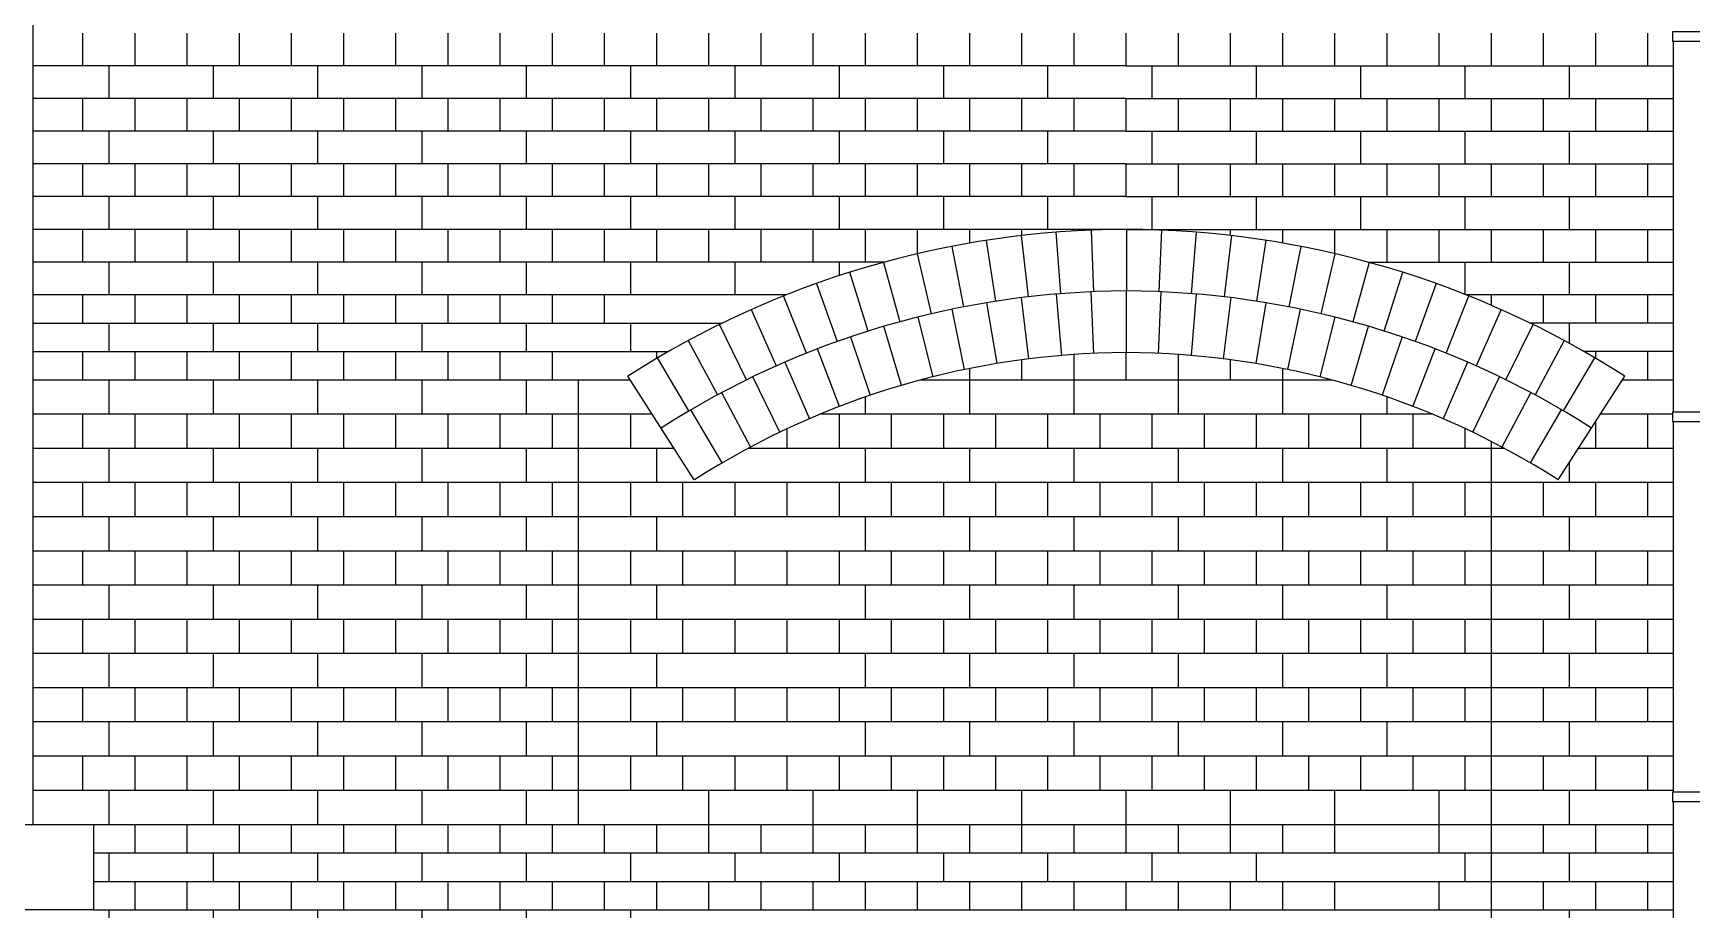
# Model space of a CAD drawing. Extents: x 138805 to 172445, y -129942 to -106182.
# Drawn here: x 159675 to 163173, y -120759 to -118910 of the extents above; entities that cross this region are included whole.
import ezdxf

# ---------------------------------------------------------------- set-up
doc = ezdxf.new("R2010")
doc.units = 0
doc.header["$LTSCALE"] = 50
doc.header["$MEASUREMENT"] = 0
for name, color, linetype in [('ele-3', 6, 'CONTINUOUS'), ('h', 5, 'CONTINUOUS'), ('WID', 4, 'CONTINUOUS')]:
    doc.layers.add(name, color=color, linetype=linetype)

msp = doc.modelspace()

# ---------------------------------------------------------------- linework, layer by layer
at = {"layer": 'ele-3'}
for p, q in [((163133.4, -118926.8), (163133.4, -119708.7)), ((161263.9, -119461.3), (159675.3, -119461.3)), ((163133.4, -119461.3), (162696.7, -119461.3)), ((159675.3, -119521.3), (161128, -119521.3)), ((163133.4, -119521.3), (162832.6, -119521.3)), ((159675.3, -119581.3), (161014.6, -119581.3)), ((163133.4, -119581.3), (162946, -119581.3)), ((160934.3, -119641.3), (159675.3, -119641.3)), ((160934.3, -119641.3), (159675.3, -119641.3)), ((162414.7, -119641.3), (161545.9, -119641.3)), ((163133.4, -119641.3), (163026.3, -119641.3)), ((160980.6, -119713.5), (160825.3, -119713.5)), ((162626.5, -119713.5), (161334.1, -119713.5)), ((163133.4, -119713.5), (162980.1, -119713.5)), ((163133.4, -119728.7), (163133.4, -120510.6)), ((161026.9, -119785.6), (160825.3, -119785.6)), ((162750.3, -119785.6), (161182.4, -119785.6)), ((162750.3, -122133.7), (162750.3, -119770.9)), ((162750.3, -119857.7), (160825.3, -119857.7)), ((162750.3, -119929.8), (160825.3, -119929.8)), ((162750.3, -120001.9), (160825.3, -120001.9)), ((162750.3, -120074), (160825.3, -120074)), ((162750.3, -120146.1), (160825.3, -120146.1)), ((162750.3, -120218.2), (160825.3, -120218.2)), ((162750.3, -120290.3), (160825.3, -120290.3)), ((162750.3, -120362.4), (160825.3, -120362.4)), ((162750.3, -120434.6), (160825.3, -120434.6)), ((162750.3, -120506.7), (160825.3, -120506.7)), ((163133.4, -120530.6), (163133.4, -121312.5)), ((159802.8, -120578.8), (163133.4, -120578.8)), ((159802.8, -120638.8), (163133.4, -120638.8)), ((159802.8, -120698.8), (163133.4, -120698.8)), ((159802.8, -120758.8), (163133.4, -120758.8))]:
    msp.add_line(p, q, dxfattribs=at)
for points in [[(159780.3, -119521.3), (159780.3, -119461.3)], [(159890.3, -119521.3), (159890.3, -119461.3)], [(160000.3, -119521.3), (160000.3, -119461.3)], [(160110.3, -119521.3), (160110.3, -119461.3)], [(160220.3, -119521.3), (160220.3, -119461.3)], [(160330.3, -119521.3), (160330.3, -119461.3)], [(160440.3, -119521.3), (160440.3, -119461.3)], [(160550.3, -119521.3), (160550.3, -119461.3)], [(160660.3, -119521.3), (160660.3, -119461.3)], [(160770.3, -119521.3), (160770.3, -119461.3)], [(160880.3, -119521.3), (160880.3, -119461.3)], [(162750.3, -119483.5), (162750.3, -119461.3)], [(162860.3, -119521.3), (162860.3, -119461.3)], [(162970.3, -119521.3), (162970.3, -119461.3)], [(163080.3, -119521.3), (163080.3, -119461.3)], [(159835.3, -119581.3), (159835.3, -119521.3)], [(160055.3, -119581.3), (160055.3, -119521.3)], [(160275.3, -119581.3), (160275.3, -119521.3)], [(160495.3, -119581.3), (160495.3, -119521.3)], [(160715.3, -119581.3), (160715.3, -119521.3)], [(160935.3, -119581.3), (160935.3, -119521.3)], [(162915.3, -119564.2), (162915.3, -119521.3)], [(159780.3, -119641.3), (159780.3, -119581.3)], [(159890.3, -119641.3), (159890.3, -119581.3)], [(160000.3, -119641.3), (160000.3, -119581.3)], [(160110.3, -119641.3), (160110.3, -119581.3)], [(160220.3, -119641.3), (160220.3, -119581.3)], [(160330.3, -119641.3), (160330.3, -119581.3)], [(160440.3, -119641.3), (160440.3, -119581.3)], [(160550.3, -119641.3), (160550.3, -119581.3)], [(160660.3, -119641.3), (160660.3, -119581.3)], [(160770.3, -119641.3), (160770.3, -119581.3)], [(160990.3, -119595.5), (160990.3, -119581.3)], [(162970.3, -119595.5), (162970.3, -119581.3)], [(163080.3, -119641.3), (163080.3, -119581.3)], [(161650.3, -119641.3), (161650.3, -119616.8)], [(161760.3, -119641.3), (161760.3, -119598.4)], [(161870.3, -119641.3), (161870.3, -119587.3)], [(161980.3, -119641.3), (161980.3, -119584.7)], [(162090.3, -119641.3), (162090.3, -119587.3)], [(162200.3, -119641.3), (162200.3, -119598.4)], [(162310.3, -119641.3), (162310.3, -119616.8)], [(160825.3, -120578.8), (160825.3, -119641.3)], [(161650.3, -119713.5), (161650.3, -119641.3)], [(161870.3, -119713.5), (161870.3, -119641.3)], [(162090.3, -119713.5), (162090.3, -119641.3)], [(162310.3, -119713.5), (162310.3, -119641.3)], [(161430.3, -119713.5), (161430.3, -119676.8)], [(162530.3, -119713.5), (162530.3, -119676.8)], [(160935.3, -119785.6), (160935.3, -119713.5)], [(161375.3, -119785.6), (161375.3, -119713.5)], [(161485.3, -119785.6), (161485.3, -119713.5)], [(161595.3, -119785.6), (161595.3, -119713.5)], [(161705.3, -119785.6), (161705.3, -119713.5)], [(161815.3, -119785.6), (161815.3, -119713.5)], [(161925.3, -119785.6), (161925.3, -119713.5)], [(162035.3, -119785.6), (162035.3, -119713.5)], [(162145.3, -119785.6), (162145.3, -119713.5)], [(162255.3, -119785.6), (162255.3, -119713.5)], [(162365.3, -119785.6), (162365.3, -119713.5)], [(162475.3, -119785.6), (162475.3, -119713.5)], [(162585.3, -119785.6), (162585.3, -119713.5)], [(161265.3, -119785.6), (161265.3, -119743.9)], [(162695.3, -119785.6), (162695.3, -119743.9)], [(160990.3, -119857.7), (160990.3, -119785.6)], [(161430.3, -119857.7), (161430.3, -119785.6)], [(161650.3, -119857.7), (161650.3, -119785.6)], [(161870.3, -119857.7), (161870.3, -119785.6)], [(162090.3, -119857.7), (162090.3, -119785.6)], [(162310.3, -119857.7), (162310.3, -119785.6)], [(162530.3, -119857.7), (162530.3, -119785.6)], [(160935.3, -119929.8), (160935.3, -119857.7)], [(161045.3, -119929.8), (161045.3, -119857.7)], [(161155.3, -119929.8), (161155.3, -119857.7)], [(161265.3, -119929.8), (161265.3, -119857.7)], [(161375.3, -119929.8), (161375.3, -119857.7)], [(161485.3, -119929.8), (161485.3, -119857.7)], [(161595.3, -119929.8), (161595.3, -119857.7)], [(161705.3, -119929.8), (161705.3, -119857.7)], [(161815.3, -119929.8), (161815.3, -119857.7)], [(161925.3, -119929.8), (161925.3, -119857.7)], [(162035.3, -119929.8), (162035.3, -119857.7)], [(162145.3, -119929.8), (162145.3, -119857.7)], [(162255.3, -119929.8), (162255.3, -119857.7)], [(162365.3, -119929.8), (162365.3, -119857.7)], [(162475.3, -119929.8), (162475.3, -119857.7)], [(162585.3, -119929.8), (162585.3, -119857.7)], [(162695.3, -119929.8), (162695.3, -119857.7)], [(160990.3, -120001.9), (160990.3, -119929.8)], [(161430.3, -120001.9), (161430.3, -119929.8)], [(161650.3, -120001.9), (161650.3, -119929.8)], [(161870.3, -120001.9), (161870.3, -119929.8)], [(162090.3, -120001.9), (162090.3, -119929.8)], [(162310.3, -120001.9), (162310.3, -119929.8)], [(162530.3, -120001.9), (162530.3, -119929.8)], [(160935.3, -120074), (160935.3, -120001.9)], [(161045.3, -120074), (161045.3, -120001.9)], [(161155.3, -120074), (161155.3, -120001.9)], [(161265.3, -120074), (161265.3, -120001.9)], [(161375.3, -120074), (161375.3, -120001.9)], [(161485.3, -120074), (161485.3, -120001.9)], [(161595.3, -120074), (161595.3, -120001.9)], [(161705.3, -120074), (161705.3, -120001.9)], [(161815.3, -120074), (161815.3, -120001.9)], [(161925.3, -120074), (161925.3, -120001.9)], [(162035.3, -120074), (162035.3, -120001.9)], [(162145.3, -120074), (162145.3, -120001.9)], [(162255.3, -120074), (162255.3, -120001.9)], [(162365.3, -120074), (162365.3, -120001.9)], [(162475.3, -120074), (162475.3, -120001.9)], [(162585.3, -120074), (162585.3, -120001.9)], [(162695.3, -120074), (162695.3, -120001.9)], [(160990.3, -120146.1), (160990.3, -120074)], [(161430.3, -120146.1), (161430.3, -120074)], [(161650.3, -120146.1), (161650.3, -120074)], [(161870.3, -120146.1), (161870.3, -120074)], [(162090.3, -120146.1), (162090.3, -120074)], [(162310.3, -120146.1), (162310.3, -120074)], [(162530.3, -120146.1), (162530.3, -120074)], [(160935.3, -120218.2), (160935.3, -120146.1)], [(161045.3, -120218.2), (161045.3, -120146.1)], [(161155.3, -120218.2), (161155.3, -120146.1)], [(161265.3, -120218.2), (161265.3, -120146.1)], [(161375.3, -120218.2), (161375.3, -120146.1)], [(161485.3, -120218.2), (161485.3, -120146.1)], [(161595.3, -120218.2), (161595.3, -120146.1)], [(161705.3, -120218.2), (161705.3, -120146.1)], [(161815.3, -120218.2), (161815.3, -120146.1)], [(161925.3, -120218.2), (161925.3, -120146.1)], [(162035.3, -120218.2), (162035.3, -120146.1)], [(162145.3, -120218.2), (162145.3, -120146.1)], [(162255.3, -120218.2), (162255.3, -120146.1)], [(162365.3, -120218.2), (162365.3, -120146.1)], [(162475.3, -120218.2), (162475.3, -120146.1)], [(162585.3, -120218.2), (162585.3, -120146.1)], [(162695.3, -120218.2), (162695.3, -120146.1)], [(160990.3, -120290.3), (160990.3, -120218.2)], [(161430.3, -120290.3), (161430.3, -120218.2)], [(161650.3, -120290.3), (161650.3, -120218.2)], [(161870.3, -120290.3), (161870.3, -120218.2)], [(162090.3, -120290.3), (162090.3, -120218.2)], [(162310.3, -120290.3), (162310.3, -120218.2)], [(162530.3, -120290.3), (162530.3, -120218.2)], [(160935.3, -120362.4), (160935.3, -120290.3)], [(161045.3, -120362.4), (161045.3, -120290.3)], [(161155.3, -120362.4), (161155.3, -120290.3)], [(161265.3, -120362.4), (161265.3, -120290.3)], [(161375.3, -120362.4), (161375.3, -120290.3)], [(161485.3, -120362.4), (161485.3, -120290.3)], [(161595.3, -120362.4), (161595.3, -120290.3)], [(161705.3, -120362.4), (161705.3, -120290.3)], [(161815.3, -120362.4), (161815.3, -120290.3)], [(161925.3, -120362.4), (161925.3, -120290.3)], [(162035.3, -120362.4), (162035.3, -120290.3)], [(162145.3, -120362.4), (162145.3, -120290.3)], [(162255.3, -120362.4), (162255.3, -120290.3)], [(162365.3, -120362.4), (162365.3, -120290.3)], [(162475.3, -120362.4), (162475.3, -120290.3)], [(162585.3, -120362.4), (162585.3, -120290.3)], [(162695.3, -120362.4), (162695.3, -120290.3)], [(160990.3, -120434.6), (160990.3, -120362.4)], [(161430.3, -120434.6), (161430.3, -120362.4)], [(161650.3, -120434.6), (161650.3, -120362.4)], [(161870.3, -120434.6), (161870.3, -120362.4)], [(162090.3, -120434.6), (162090.3, -120362.4)], [(162310.3, -120434.6), (162310.3, -120362.4)], [(162530.3, -120434.6), (162530.3, -120362.4)], [(160935.3, -120506.7), (160935.3, -120434.6)], [(161045.3, -120506.7), (161045.3, -120434.6)], [(161155.3, -120506.7), (161155.3, -120434.6)], [(161265.3, -120506.7), (161265.3, -120434.6)], [(161375.3, -120506.7), (161375.3, -120434.6)], [(161485.3, -120506.7), (161485.3, -120434.6)], [(161595.3, -120506.7), (161595.3, -120434.6)], [(161705.3, -120506.7), (161705.3, -120434.6)], [(161815.3, -120506.7), (161815.3, -120434.6)], [(161925.3, -120506.7), (161925.3, -120434.6)], [(162035.3, -120506.7), (162035.3, -120434.6)], [(162145.3, -120506.7), (162145.3, -120434.6)], [(162255.3, -120506.7), (162255.3, -120434.6)], [(162365.3, -120506.7), (162365.3, -120434.6)], [(162475.3, -120506.7), (162475.3, -120434.6)], [(162585.3, -120506.7), (162585.3, -120434.6)], [(162695.3, -120506.7), (162695.3, -120434.6)], [(161100.3, -120578.8), (161100.3, -120506.7)], [(161320.3, -120578.8), (161320.3, -120506.7)], [(161540.3, -120578.8), (161540.3, -120506.7)], [(161760.3, -120578.8), (161760.3, -120506.7)], [(161980.3, -120578.8), (161980.3, -120506.7)], [(162200.3, -120578.8), (162200.3, -120506.7)], [(162420.3, -120578.8), (162420.3, -120506.7)], [(162640.3, -120578.8), (162640.3, -120506.7)], [(159890.3, -120638.8), (159890.3, -120578.8)], [(160000.3, -120638.8), (160000.3, -120578.8)], [(160110.3, -120638.8), (160110.3, -120578.8)], [(160220.3, -120638.8), (160220.3, -120578.8)], [(160330.3, -120638.8), (160330.3, -120578.8)], [(160440.3, -120638.8), (160440.3, -120578.8)], [(160550.3, -120638.8), (160550.3, -120578.8)], [(160660.3, -120638.8), (160660.3, -120578.8)], [(160770.3, -120638.8), (160770.3, -120578.8)], [(160880.3, -120638.8), (160880.3, -120578.8)], [(160990.3, -120638.8), (160990.3, -120578.8)], [(161100.3, -120638.8), (161100.3, -120578.8)], [(161210.3, -120638.8), (161210.3, -120578.8)], [(161320.3, -120638.8), (161320.3, -120578.8)], [(161430.3, -120638.8), (161430.3, -120578.8)], [(161540.3, -120638.8), (161540.3, -120578.8)], [(161650.3, -120638.8), (161650.3, -120578.8)], [(161760.3, -120638.8), (161760.3, -120578.8)], [(161870.3, -120638.8), (161870.3, -120578.8)], [(161980.3, -120638.8), (161980.3, -120578.8)], [(162090.3, -120638.8), (162090.3, -120578.8)], [(162200.3, -120638.8), (162200.3, -120578.8)], [(162310.3, -120638.8), (162310.3, -120578.8)], [(162420.3, -120638.8), (162420.3, -120578.8)], [(162640.3, -120638.8), (162640.3, -120578.8)], [(162750.3, -120638.8), (162750.3, -120578.8)], [(162860.3, -120638.8), (162860.3, -120578.8)], [(162970.3, -120638.8), (162970.3, -120578.8)], [(163080.3, -120638.8), (163080.3, -120578.8)], [(159835.3, -120698.8), (159835.3, -120638.8)], [(160055.3, -120698.8), (160055.3, -120638.8)], [(160275.3, -120698.8), (160275.3, -120638.8)], [(160495.3, -120698.8), (160495.3, -120638.8)], [(160715.3, -120698.8), (160715.3, -120638.8)], [(160935.3, -120698.8), (160935.3, -120638.8)], [(161155.3, -120698.8), (161155.3, -120638.8)], [(161375.3, -120698.8), (161375.3, -120638.8)], [(161595.3, -120698.8), (161595.3, -120638.8)], [(161815.3, -120698.8), (161815.3, -120638.8)], [(162035.3, -120698.8), (162035.3, -120638.8)], [(162255.3, -120698.8), (162255.3, -120638.8)], [(162695.3, -120698.8), (162695.3, -120638.8)], [(162915.3, -120698.8), (162915.3, -120638.8)], [(159890.3, -120758.8), (159890.3, -120698.8)], [(160000.3, -120758.8), (160000.3, -120698.8)], [(160110.3, -120758.8), (160110.3, -120698.8)], [(160220.3, -120758.8), (160220.3, -120698.8)], [(160330.3, -120758.8), (160330.3, -120698.8)], [(160440.3, -120758.8), (160440.3, -120698.8)], [(160550.3, -120758.8), (160550.3, -120698.8)], [(160660.3, -120758.8), (160660.3, -120698.8)], [(160770.3, -120758.8), (160770.3, -120698.8)], [(160880.3, -120758.8), (160880.3, -120698.8)], [(160990.3, -120758.8), (160990.3, -120698.8)], [(161100.3, -120758.8), (161100.3, -120698.8)], [(161210.3, -120758.8), (161210.3, -120698.8)], [(161320.3, -120758.8), (161320.3, -120698.8)], [(161430.3, -120758.8), (161430.3, -120698.8)], [(161540.3, -120758.8), (161540.3, -120698.8)], [(161650.3, -120758.8), (161650.3, -120698.8)], [(161760.3, -120758.8), (161760.3, -120698.8)], [(161870.3, -120758.8), (161870.3, -120698.8)], [(161980.3, -120758.8), (161980.3, -120698.8)], [(162090.3, -120758.8), (162090.3, -120698.8)], [(162200.3, -120758.8), (162200.3, -120698.8)], [(162310.3, -120758.8), (162310.3, -120698.8)], [(162420.3, -120758.8), (162420.3, -120698.8)], [(162640.3, -120758.8), (162640.3, -120698.8)], [(162750.3, -120758.8), (162750.3, -120698.8)], [(162860.3, -120758.8), (162860.3, -120698.8)], [(162970.3, -120758.8), (162970.3, -120698.8)], [(163080.3, -120758.8), (163080.3, -120698.8)]]:
    msp.add_lwpolyline(points, dxfattribs=at)
at = {"layer": 'h'}
for p, q in [((161980.3, -118978.6), (159675.3, -118978.6)), ((161980.3, -118978.6), (163133.4, -118978.6)), ((161980.3, -119047.5), (159675.3, -119047.5)), ((161980.3, -119047.5), (163133.4, -119047.5)), ((161980.3, -119116.5), (159675.3, -119116.5)), ((161980.3, -119116.5), (163133.4, -119116.5)), ((161980.3, -119185.5), (159675.3, -119185.5)), ((161980.3, -119185.5), (163133.4, -119185.5)), ((161980.3, -119254.4), (159675.3, -119254.4)), ((161980.3, -119254.4), (163133.4, -119254.4)), ((161980.3, -119323.4), (159675.3, -119323.4)), ((161758.7, -119336.6), (161773.8, -119465.7)), ((161842.6, -119459), (161832.4, -119329.4)), ((161906.3, -119325), (161911.6, -119454.9)), ((161980.3, -119323.4), (163133.4, -119323.4)), ((161981, -119323.4), (161980.3, -119584.7)), ((162054.4, -119325), (162049.1, -119454.9)), ((162118.1, -119459), (162128.3, -119329.4)), ((162202, -119336.6), (162186.9, -119465.7)), ((161612.4, -119359.3), (161637.2, -119486.9)), ((161705.3, -119475), (161685.3, -119346.6)), ((162255.4, -119475), (162275.4, -119346.6)), ((162348.3, -119359.3), (162323.5, -119486.9)), ((161470.6, -119392.4), (159675.3, -119392.4)), ((161468.2, -119393), (161502.6, -119518.4)), ((161569.6, -119501.4), (161540, -119374.8)), ((162391.1, -119501.4), (162420.7, -119374.8)), ((162492.5, -119393), (162458.1, -119518.4)), ((162490.1, -119392.4), (163133.4, -119392.4)), ((161327, -119437.6), (161370.7, -119560)), ((161436.3, -119538), (161397.2, -119414)), ((162524.4, -119538), (162563.5, -119414)), ((162633.7, -119437.6), (162589.9, -119560)), ((161306.1, -119584.5), (161257.7, -119463.8)), ((161685.8, -119478.2), (161707.1, -119606.4)), ((161775.2, -119596.5), (161759.1, -119467.5)), ((161832.7, -119459.8), (161843.6, -119589.3)), ((161912.2, -119585), (161906.6, -119455.1)), ((162048.4, -119585), (162054, -119455.1)), ((162128, -119459.8), (162117.1, -119589.3)), ((162185.5, -119596.5), (162201.6, -119467.5)), ((162274.9, -119478.2), (162253.6, -119606.4)), ((162654.6, -119584.5), (162702.9, -119463.8)), ((161189.5, -119492.7), (161242.4, -119611.4)), ((161540.8, -119508.4), (161572.4, -119634.5)), ((161639.5, -119619.1), (161613, -119491.8)), ((162321.2, -119619.1), (162347.7, -119491.8)), ((162419.9, -119508.4), (162388.2, -119634.5)), ((162771.1, -119492.7), (162718.2, -119611.4)), ((161179.8, -119640.7), (161122.5, -119524.1)), ((161506.1, -119652.6), (161469.3, -119527.9)), ((162454.6, -119652.6), (162491.3, -119527.9)), ((162780.8, -119640.7), (162838.2, -119524.1)), ((161056.7, -119558), (161118.4, -119672.4)), ((161375.8, -119696.8), (161329.1, -119575.5)), ((161398.7, -119550.2), (161440.5, -119673.3)), ((162561.9, -119550.2), (162520.2, -119673.3)), ((162584.9, -119696.8), (162631.6, -119575.5)), ((162904, -119558), (162842.3, -119672.4)), ((161058.2, -119706.4), (160992.2, -119594.4)), ((161260.5, -119603.5), (161312.1, -119722.8)), ((162700.1, -119603.5), (162648.5, -119722.8)), ((162902.5, -119706.4), (162968.5, -119594.4)), ((161069.5, -119852), (160929.1, -119633.2)), ((161249.6, -119751.4), (161193.2, -119634.3)), ((162711.1, -119751.4), (162767.5, -119634.3)), ((162891.2, -119852), (163031.6, -119633.2)), ((161127.1, -119667.7), (161188.2, -119782.5)), ((162833.6, -119667.7), (162772.5, -119782.5)), ((160825.3, -119713.5), (159675.3, -119713.5)), ((161128.2, -119816), (161062.4, -119703.9)), ((162626.5, -119713.5), (162585.3, -119713.5)), ((162832.5, -119816), (162898.2, -119703.9)), ((160825.3, -119785.6), (159675.3, -119785.6)), ((162695.3, -119785.6), (162475.3, -119785.6)), ((162778.2, -119785.6), (162695.3, -119785.6)), ((163133.4, -119785.6), (162933.8, -119785.6)), ((160825.3, -119857.7), (159675.3, -119857.7)), ((162695.3, -119857.7), (162475.3, -119857.7)), ((163133.4, -119857.7), (162695.3, -119857.7)), ((160825.3, -119929.8), (159675.3, -119929.8)), ((162695.3, -119929.8), (162475.3, -119929.8)), ((163133.4, -119929.8), (162695.3, -119929.8)), ((160825.3, -120001.9), (159675.3, -120001.9)), ((162695.3, -120001.9), (162475.3, -120001.9)), ((163133.4, -120001.9), (162695.3, -120001.9)), ((160825.3, -120074), (159675.3, -120074)), ((162695.3, -120074), (162475.3, -120074)), ((163133.4, -120074), (162695.3, -120074)), ((160825.3, -120146.1), (159675.3, -120146.1)), ((162695.3, -120146.1), (162475.3, -120146.1)), ((163133.4, -120146.1), (162695.3, -120146.1)), ((160825.3, -120218.2), (159675.3, -120218.2)), ((162695.3, -120218.2), (162475.3, -120218.2)), ((163133.4, -120218.2), (162695.3, -120218.2)), ((160825.3, -120290.3), (159675.3, -120290.3)), ((162695.3, -120290.3), (162475.3, -120290.3)), ((163133.4, -120290.3), (162695.3, -120290.3)), ((160825.3, -120362.4), (159675.3, -120362.4)), ((162695.3, -120362.4), (162475.3, -120362.4)), ((163133.4, -120362.4), (162695.3, -120362.4)), ((160825.3, -120434.6), (159675.3, -120434.6)), ((162695.3, -120434.6), (162475.3, -120434.6)), ((163133.4, -120434.6), (162695.3, -120434.6)), ((160825.3, -120506.7), (159675.3, -120506.7)), ((162695.3, -120506.7), (162475.3, -120506.7)), ((163133.4, -120506.7), (162695.3, -120506.7))]:
    msp.add_line(p, q, dxfattribs=at)
for points in [[(159780.3, -118978.6), (159780.3, -118909.6)], [(159890.3, -118978.6), (159890.3, -118909.6)], [(160000.3, -118978.6), (160000.3, -118909.6)], [(160110.3, -118978.6), (160110.3, -118909.6)], [(160220.3, -118978.6), (160220.3, -118909.6)], [(160330.3, -118978.6), (160330.3, -118909.6)], [(160440.3, -118978.6), (160440.3, -118909.6)], [(160550.3, -118978.6), (160550.3, -118909.6)], [(160660.3, -118978.6), (160660.3, -118909.6)], [(160770.3, -118978.6), (160770.3, -118909.6)], [(160880.3, -118978.6), (160880.3, -118909.6)], [(160990.3, -118978.6), (160990.3, -118909.6)], [(161100.3, -118978.6), (161100.3, -118909.6)], [(161210.3, -118978.6), (161210.3, -118909.6)], [(161320.3, -118978.6), (161320.3, -118909.6)], [(161430.3, -118978.6), (161430.3, -118909.6)], [(161540.3, -118978.6), (161540.3, -118909.6)], [(161650.3, -118978.6), (161650.3, -118909.6)], [(161760.3, -118978.6), (161760.3, -118909.6)], [(161870.3, -118978.6), (161870.3, -118909.6)], [(161980.3, -118978.6), (161980.3, -118909.6)], [(162090.3, -118978.6), (162090.3, -118909.6)], [(162200.3, -118978.6), (162200.3, -118909.6)], [(162310.3, -118978.6), (162310.3, -118909.6)], [(162420.3, -118978.6), (162420.3, -118909.6)], [(162530.3, -118978.6), (162530.3, -118909.6)], [(162640.3, -118978.6), (162640.3, -118909.6)], [(162750.3, -118978.6), (162750.3, -118909.6)], [(162860.3, -118978.6), (162860.3, -118909.6)], [(162970.3, -118978.6), (162970.3, -118909.6)], [(163080.3, -118978.6), (163080.3, -118909.6)], [(159835.3, -119047.5), (159835.3, -118978.6)], [(160055.3, -119047.5), (160055.3, -118978.6)], [(160275.3, -119047.5), (160275.3, -118978.6)], [(160495.3, -119047.5), (160495.3, -118978.6)], [(160715.3, -119047.5), (160715.3, -118978.6)], [(160935.3, -119047.5), (160935.3, -118978.6)], [(161155.3, -119047.5), (161155.3, -118978.6)], [(161375.3, -119047.5), (161375.3, -118978.6)], [(161595.3, -119047.5), (161595.3, -118978.6)], [(161815.3, -119047.5), (161815.3, -118978.6)], [(162035.3, -119047.5), (162035.3, -118978.6)], [(162255.3, -119047.5), (162255.3, -118978.6)], [(162475.3, -119047.5), (162475.3, -118978.6)], [(162695.3, -119047.5), (162695.3, -118978.6)], [(162915.3, -119047.5), (162915.3, -118978.6)], [(159780.3, -119116.5), (159780.3, -119047.5)], [(159890.3, -119116.5), (159890.3, -119047.5)], [(160000.3, -119116.5), (160000.3, -119047.5)], [(160110.3, -119116.5), (160110.3, -119047.5)], [(160220.3, -119116.5), (160220.3, -119047.5)], [(160330.3, -119116.5), (160330.3, -119047.5)], [(160440.3, -119116.5), (160440.3, -119047.5)], [(160550.3, -119116.5), (160550.3, -119047.5)], [(160660.3, -119116.5), (160660.3, -119047.5)], [(160770.3, -119116.5), (160770.3, -119047.5)], [(160880.3, -119116.5), (160880.3, -119047.5)], [(160990.3, -119116.5), (160990.3, -119047.5)], [(161100.3, -119116.5), (161100.3, -119047.5)], [(161210.3, -119116.5), (161210.3, -119047.5)], [(161320.3, -119116.5), (161320.3, -119047.5)], [(161430.3, -119116.5), (161430.3, -119047.5)], [(161540.3, -119116.5), (161540.3, -119047.5)], [(161650.3, -119116.5), (161650.3, -119047.5)], [(161760.3, -119116.5), (161760.3, -119047.5)], [(161870.3, -119116.5), (161870.3, -119047.5)], [(161980.3, -119116.5), (161980.3, -119047.5)], [(162090.3, -119116.5), (162090.3, -119047.5)], [(162200.3, -119116.5), (162200.3, -119047.5)], [(162310.3, -119116.5), (162310.3, -119047.5)], [(162420.3, -119116.5), (162420.3, -119047.5)], [(162530.3, -119116.5), (162530.3, -119047.5)], [(162640.3, -119116.5), (162640.3, -119047.5)], [(162750.3, -119116.5), (162750.3, -119047.5)], [(162860.3, -119116.5), (162860.3, -119047.5)], [(162970.3, -119116.5), (162970.3, -119047.5)], [(163080.3, -119116.5), (163080.3, -119047.5)], [(159835.3, -119185.5), (159835.3, -119116.5)], [(160055.3, -119185.5), (160055.3, -119116.5)], [(160275.3, -119185.5), (160275.3, -119116.5)], [(160495.3, -119185.5), (160495.3, -119116.5)], [(160715.3, -119185.5), (160715.3, -119116.5)], [(160935.3, -119185.5), (160935.3, -119116.5)], [(161155.3, -119185.5), (161155.3, -119116.5)], [(161375.3, -119185.5), (161375.3, -119116.5)], [(161595.3, -119185.5), (161595.3, -119116.5)], [(161815.3, -119185.5), (161815.3, -119116.5)], [(162035.3, -119185.5), (162035.3, -119116.5)], [(162255.3, -119185.5), (162255.3, -119116.5)], [(162475.3, -119185.5), (162475.3, -119116.5)], [(162695.3, -119185.5), (162695.3, -119116.5)], [(162915.3, -119185.5), (162915.3, -119116.5)], [(159780.3, -119254.4), (159780.3, -119185.5)], [(159890.3, -119254.4), (159890.3, -119185.5)], [(160000.3, -119254.4), (160000.3, -119185.5)], [(160110.3, -119254.4), (160110.3, -119185.5)], [(160220.3, -119254.4), (160220.3, -119185.5)], [(160330.3, -119254.4), (160330.3, -119185.5)], [(160440.3, -119254.4), (160440.3, -119185.5)], [(160550.3, -119254.4), (160550.3, -119185.5)], [(160660.3, -119254.4), (160660.3, -119185.5)], [(160770.3, -119254.4), (160770.3, -119185.5)], [(160880.3, -119254.4), (160880.3, -119185.5)], [(160990.3, -119254.4), (160990.3, -119185.5)], [(161100.3, -119254.4), (161100.3, -119185.5)], [(161210.3, -119254.4), (161210.3, -119185.5)], [(161320.3, -119254.4), (161320.3, -119185.5)], [(161430.3, -119254.4), (161430.3, -119185.5)], [(161540.3, -119254.4), (161540.3, -119185.5)], [(161650.3, -119254.4), (161650.3, -119185.5)], [(161760.3, -119254.4), (161760.3, -119185.5)], [(161870.3, -119254.4), (161870.3, -119185.5)], [(161980.3, -119254.4), (161980.3, -119185.5)], [(162090.3, -119254.4), (162090.3, -119185.5)], [(162200.3, -119254.4), (162200.3, -119185.5)], [(162310.3, -119254.4), (162310.3, -119185.5)], [(162420.3, -119254.4), (162420.3, -119185.5)], [(162530.3, -119254.4), (162530.3, -119185.5)], [(162640.3, -119254.4), (162640.3, -119185.5)], [(162750.3, -119254.4), (162750.3, -119185.5)], [(162860.3, -119254.4), (162860.3, -119185.5)], [(162970.3, -119254.4), (162970.3, -119185.5)], [(163080.3, -119254.4), (163080.3, -119185.5)], [(159835.3, -119323.4), (159835.3, -119254.4)], [(160055.3, -119323.4), (160055.3, -119254.4)], [(160275.3, -119323.4), (160275.3, -119254.4)], [(160495.3, -119323.4), (160495.3, -119254.4)], [(160715.3, -119323.4), (160715.3, -119254.4)], [(160935.3, -119323.4), (160935.3, -119254.4)], [(161155.3, -119323.4), (161155.3, -119254.4)], [(161375.3, -119323.4), (161375.3, -119254.4)], [(161595.3, -119323.4), (161595.3, -119254.4)], [(161815.3, -119323.4), (161815.3, -119254.4)], [(162035.3, -119323.4), (162035.3, -119254.4)], [(162255.3, -119323.4), (162255.3, -119254.4)], [(162475.3, -119323.4), (162475.3, -119254.4)], [(162695.3, -119323.4), (162695.3, -119254.4)], [(162915.3, -119323.4), (162915.3, -119254.4)], [(159780.3, -119392.4), (159780.3, -119323.4)], [(159890.3, -119392.4), (159890.3, -119323.4)], [(160000.3, -119392.4), (160000.3, -119323.4)], [(160110.3, -119392.4), (160110.3, -119323.4)], [(160220.3, -119392.4), (160220.3, -119323.4)], [(160330.3, -119392.4), (160330.3, -119323.4)], [(160440.3, -119392.4), (160440.3, -119323.4)], [(160550.3, -119392.4), (160550.3, -119323.4)], [(160660.3, -119392.4), (160660.3, -119323.4)], [(160770.3, -119392.4), (160770.3, -119323.4)], [(160880.3, -119392.4), (160880.3, -119323.4)], [(160990.3, -119392.4), (160990.3, -119323.4)], [(161100.3, -119392.4), (161100.3, -119323.4)], [(161210.3, -119392.4), (161210.3, -119323.4)], [(161320.3, -119392.4), (161320.3, -119323.4)], [(161430.3, -119392.4), (161430.3, -119323.4)], [(161540.3, -119374.7), (161540.3, -119323.4)], [(161650.3, -119352.3), (161650.3, -119323.4)], [(161760.3, -119336.4), (161760.3, -119323.4)], [(161870.3, -119326.8), (161870.3, -119323.4)], [(162090.3, -119326.8), (162090.3, -119323.4)], [(162200.3, -119336.4), (162200.3, -119323.4)], [(162310.3, -119352.3), (162310.3, -119323.4)], [(162420.3, -119374.7), (162420.3, -119323.4)], [(162530.3, -119392.4), (162530.3, -119323.4)], [(162640.3, -119392.4), (162640.3, -119323.4)], [(162750.3, -119392.4), (162750.3, -119323.4)], [(162860.3, -119392.4), (162860.3, -119323.4)], [(162970.3, -119392.4), (162970.3, -119323.4)], [(163080.3, -119392.4), (163080.3, -119323.4)], [(159835.3, -119461.3), (159835.3, -119392.4)], [(160055.3, -119461.3), (160055.3, -119392.4)], [(160275.3, -119461.3), (160275.3, -119392.4)], [(160495.3, -119461.3), (160495.3, -119392.4)], [(160715.3, -119461.3), (160715.3, -119392.4)], [(160935.3, -119461.3), (160935.3, -119392.4)], [(161155.3, -119461.3), (161155.3, -119392.4)], [(161375.3, -119421), (161375.3, -119392.4)], [(162695.3, -119461.3), (162695.3, -119392.4)], [(162915.3, -119461.3), (162915.3, -119392.4)], [(159835.3, -119713.5), (159835.3, -119641.3)], [(160055.3, -119713.5), (160055.3, -119641.3)], [(160275.3, -119713.5), (160275.3, -119641.3)], [(160495.3, -119713.5), (160495.3, -119641.3)], [(160715.3, -119713.5), (160715.3, -119641.3)], [(159780.3, -119785.6), (159780.3, -119713.5)], [(159890.3, -119785.6), (159890.3, -119713.5)], [(160000.3, -119785.6), (160000.3, -119713.5)], [(160110.3, -119785.6), (160110.3, -119713.5)], [(160220.3, -119785.6), (160220.3, -119713.5)], [(160330.3, -119785.6), (160330.3, -119713.5)], [(160440.3, -119785.6), (160440.3, -119713.5)], [(160550.3, -119785.6), (160550.3, -119713.5)], [(160660.3, -119785.6), (160660.3, -119713.5)], [(160770.3, -119785.6), (160770.3, -119713.5)], [(163080.3, -119785.6), (163080.3, -119713.5)], [(162970.3, -119785.6), (162970.3, -119728.6)], [(159835.3, -119857.7), (159835.3, -119785.6)], [(160055.3, -119857.7), (160055.3, -119785.6)], [(160275.3, -119857.7), (160275.3, -119785.6)], [(160495.3, -119857.7), (160495.3, -119785.6)], [(160715.3, -119857.7), (160715.3, -119785.6)], [(162750.3, -119785.6), (162750.3, -119770.9)], [(162750.3, -119785.6), (162750.3, -119770.9)], [(162915.3, -119857.7), (162915.3, -119814.3)], [(159780.3, -119929.8), (159780.3, -119857.7)], [(159890.3, -119929.8), (159890.3, -119857.7)], [(160000.3, -119929.8), (160000.3, -119857.7)], [(160110.3, -119929.8), (160110.3, -119857.7)], [(160220.3, -119929.8), (160220.3, -119857.7)], [(160330.3, -119929.8), (160330.3, -119857.7)], [(160440.3, -119929.8), (160440.3, -119857.7)], [(160550.3, -119929.8), (160550.3, -119857.7)], [(160660.3, -119929.8), (160660.3, -119857.7)], [(160770.3, -119929.8), (160770.3, -119857.7)], [(162750.3, -119929.8), (162750.3, -119857.7)], [(162750.3, -119929.8), (162750.3, -119857.7)], [(162860.3, -119929.8), (162860.3, -119857.7)], [(162970.3, -119929.8), (162970.3, -119857.7)], [(163080.3, -119929.8), (163080.3, -119857.7)], [(159835.3, -120001.9), (159835.3, -119929.8)], [(160055.3, -120001.9), (160055.3, -119929.8)], [(160275.3, -120001.9), (160275.3, -119929.8)], [(160495.3, -120001.9), (160495.3, -119929.8)], [(160715.3, -120001.9), (160715.3, -119929.8)], [(162915.3, -120001.9), (162915.3, -119929.8)], [(159780.3, -120074), (159780.3, -120001.9)], [(159890.3, -120074), (159890.3, -120001.9)], [(160000.3, -120074), (160000.3, -120001.9)], [(160110.3, -120074), (160110.3, -120001.9)], [(160220.3, -120074), (160220.3, -120001.9)], [(160330.3, -120074), (160330.3, -120001.9)], [(160440.3, -120074), (160440.3, -120001.9)], [(160550.3, -120074), (160550.3, -120001.9)], [(160660.3, -120074), (160660.3, -120001.9)], [(160770.3, -120074), (160770.3, -120001.9)], [(162750.3, -120074), (162750.3, -120001.9)], [(162750.3, -120074), (162750.3, -120001.9)], [(162860.3, -120074), (162860.3, -120001.9)], [(162970.3, -120074), (162970.3, -120001.9)], [(163080.3, -120074), (163080.3, -120001.9)], [(159835.3, -120146.1), (159835.3, -120074)], [(160055.3, -120146.1), (160055.3, -120074)], [(160275.3, -120146.1), (160275.3, -120074)], [(160495.3, -120146.1), (160495.3, -120074)], [(160715.3, -120146.1), (160715.3, -120074)], [(162915.3, -120146.1), (162915.3, -120074)], [(159780.3, -120218.2), (159780.3, -120146.1)], [(159890.3, -120218.2), (159890.3, -120146.1)], [(160000.3, -120218.2), (160000.3, -120146.1)], [(160110.3, -120218.2), (160110.3, -120146.1)], [(160220.3, -120218.2), (160220.3, -120146.1)], [(160330.3, -120218.2), (160330.3, -120146.1)], [(160440.3, -120218.2), (160440.3, -120146.1)], [(160550.3, -120218.2), (160550.3, -120146.1)], [(160660.3, -120218.2), (160660.3, -120146.1)], [(160770.3, -120218.2), (160770.3, -120146.1)], [(162750.3, -120218.2), (162750.3, -120146.1)], [(162750.3, -120218.2), (162750.3, -120146.1)], [(162860.3, -120218.2), (162860.3, -120146.1)], [(162970.3, -120218.2), (162970.3, -120146.1)], [(163080.3, -120218.2), (163080.3, -120146.1)], [(159835.3, -120290.3), (159835.3, -120218.2)], [(160055.3, -120290.3), (160055.3, -120218.2)], [(160275.3, -120290.3), (160275.3, -120218.2)], [(160495.3, -120290.3), (160495.3, -120218.2)], [(160715.3, -120290.3), (160715.3, -120218.2)], [(162915.3, -120290.3), (162915.3, -120218.2)], [(159780.3, -120362.4), (159780.3, -120290.3)], [(159890.3, -120362.4), (159890.3, -120290.3)], [(160000.3, -120362.4), (160000.3, -120290.3)], [(160110.3, -120362.4), (160110.3, -120290.3)], [(160220.3, -120362.4), (160220.3, -120290.3)], [(160330.3, -120362.4), (160330.3, -120290.3)], [(160440.3, -120362.4), (160440.3, -120290.3)], [(160550.3, -120362.4), (160550.3, -120290.3)], [(160660.3, -120362.4), (160660.3, -120290.3)], [(160770.3, -120362.4), (160770.3, -120290.3)], [(162750.3, -120362.4), (162750.3, -120290.3)], [(162750.3, -120362.4), (162750.3, -120290.3)], [(162860.3, -120362.4), (162860.3, -120290.3)], [(162970.3, -120362.4), (162970.3, -120290.3)], [(163080.3, -120362.4), (163080.3, -120290.3)], [(159835.3, -120434.6), (159835.3, -120362.4)], [(160055.3, -120434.6), (160055.3, -120362.4)], [(160275.3, -120434.6), (160275.3, -120362.4)], [(160495.3, -120434.6), (160495.3, -120362.4)], [(160715.3, -120434.6), (160715.3, -120362.4)], [(162915.3, -120434.6), (162915.3, -120362.4)], [(159780.3, -120506.7), (159780.3, -120434.6)], [(159890.3, -120506.7), (159890.3, -120434.6)], [(160000.3, -120506.7), (160000.3, -120434.6)], [(160110.3, -120506.7), (160110.3, -120434.6)], [(160220.3, -120506.7), (160220.3, -120434.6)], [(160330.3, -120506.7), (160330.3, -120434.6)], [(160440.3, -120506.7), (160440.3, -120434.6)], [(160550.3, -120506.7), (160550.3, -120434.6)], [(160660.3, -120506.7), (160660.3, -120434.6)], [(160770.3, -120506.7), (160770.3, -120434.6)], [(162750.3, -120506.7), (162750.3, -120434.6)], [(162750.3, -120506.7), (162750.3, -120434.6)], [(162860.3, -120506.7), (162860.3, -120434.6)], [(162970.3, -120506.7), (162970.3, -120434.6)], [(163080.3, -120506.7), (163080.3, -120434.6)], [(159835.3, -120578.8), (159835.3, -120506.7)], [(160055.3, -120578.8), (160055.3, -120506.7)], [(160275.3, -120578.8), (160275.3, -120506.7)], [(160495.3, -120578.8), (160495.3, -120506.7)], [(160715.3, -120578.8), (160715.3, -120506.7)], [(162915.3, -120578.8), (162915.3, -120506.7)], [(159835.3, -120840.1), (159835.3, -120758.8)], [(160055.3, -120840.1), (160055.3, -120758.8)], [(160275.3, -120840.1), (160275.3, -120758.8)], [(160495.3, -120840.1), (160495.3, -120758.8)], [(160715.3, -120840.1), (160715.3, -120758.8)], [(160935.3, -120840.1), (160935.3, -120758.8)], [(162915.3, -120840.1), (162915.3, -120758.8)]]:
    msp.add_lwpolyline(points, dxfattribs=at)
for centre, radius, start, end in [((161985.5, -121279.4), 1956, 90.1505, 122.6883), ((161975.2, -121279.4), 1956, 57.3117, 89.8495), ((161985.5, -121279.4), 1826, 90.1505, 122.6883), ((161975.2, -121279.4), 1826, 57.3117, 89.8495), ((161985.5, -121279.4), 1696, 90.1736, 122.6883), ((161975.2, -121279.4), 1696, 57.3117, 89.8264)]:
    msp.add_arc(centre, radius, start, end, dxfattribs=at)
at = {"layer": 'WID'}
for p, q in [((159675.3, -120578.8), (159675.3, -118573.8)), ((158730.3, -120578.8), (159675.3, -120578.8))]:
    msp.add_line(p, q, dxfattribs=at)
for points in [[(163209.4, -118906.8), (163132.4, -118906.8), (163132.4, -118926.8), (163209.4, -118926.8)], [(163209.4, -119708.7), (163132.4, -119708.7), (163132.4, -119728.7), (163209.4, -119728.7)], [(163209.4, -120510.6), (163132.4, -120510.6), (163132.4, -120530.6), (163209.4, -120530.6)], [(158602.8, -120578.8), (159802.8, -120578.8), (159802.8, -120758.8), (158602.8, -120758.8)]]:
    msp.add_lwpolyline(points, close=True, dxfattribs=at)

doc.saveas('drawing.dxf')
